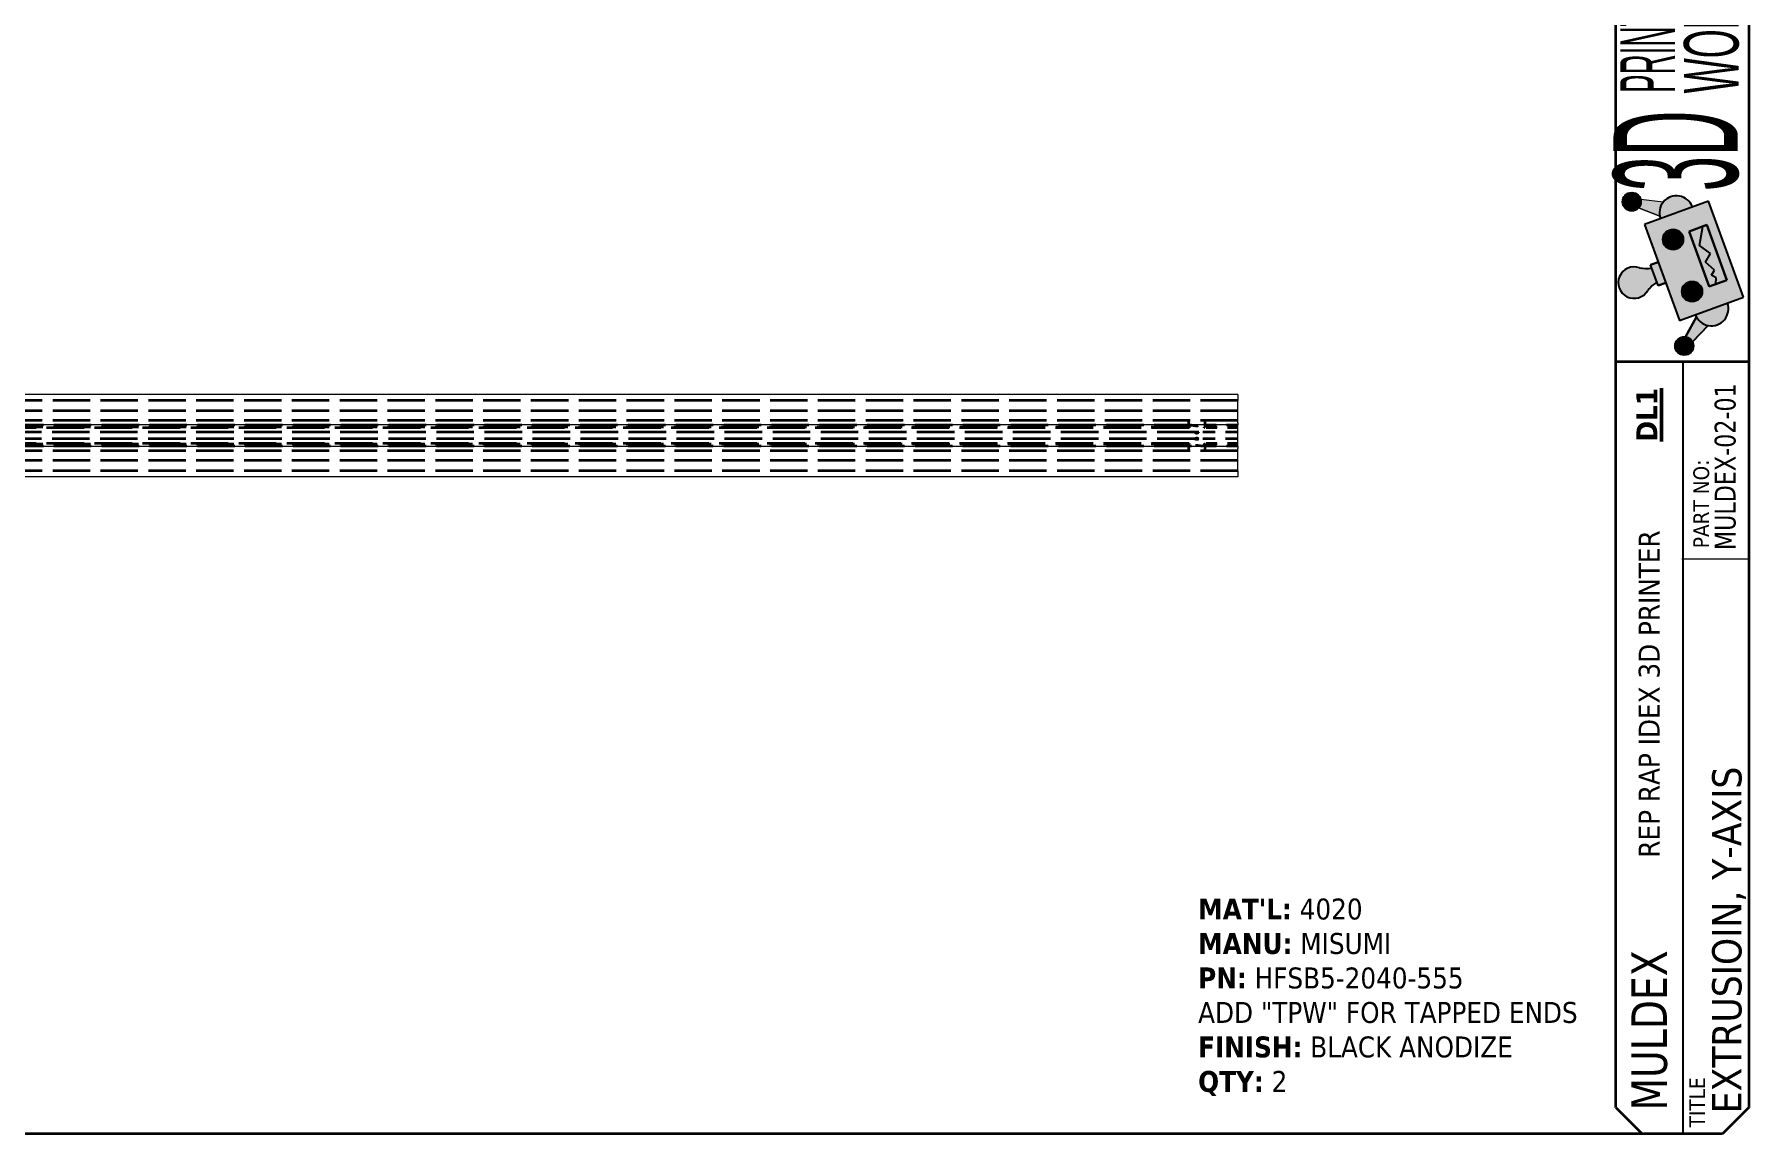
# Model space of a CAD drawing. Header units: inches. Extents: x 1 to 33.8, y 0.5 to 21.5.
# Drawn here: x 17.38 to 33.75, y 0.5 to 11 of the extents above; entities that cross this region are included whole.
import ezdxf

# ---------------------------------------------------------------- set-up
doc = ezdxf.new("R2010")
doc.units = ezdxf.units.IN
doc.header["$LTSCALE"] = 2
doc.header["$MEASUREMENT"] = 0
doc.linetypes.add('DASHED', pattern=[0.2067, 0.1654, -0.0413])
doc.layers.get('0').update_dxf_attribs({"lineweight": 25})
for name, color, linetype, lineweight in [('Hatch (ANSI)', 8, 'Continuous', 18), ('Hidden (ANSI)', 8, 'DASHED', 35), ('Symbol (ANSI)', 7, 'Continuous', 25), ('TITLE', 7, 'Continuous', 35), ('Title (ANSI)', 7, 'Continuous', 50), ('Title Text', 7, 'Continuous', 35), ('TITLE THIN', 7, 'Continuous', 25), ('Visible (ANSI)', 7, 'Continuous', 18)]:
    doc.layers.add(name, color=color, linetype=linetype, lineweight=lineweight)
doc.styles.add('Note Text (ANSI)', font='tahoma.ttf')
doc.styles.add('Text Style133', font='tahoma.ttf', dxfattribs={"width": 0.8999999761581421})
doc.styles.add('Text Style260', font='tahomabd.ttf', dxfattribs={"width": 0.8999999761581421})
doc.styles.add('Text Style71', font='tahoma.ttf')

# ---------------------------------------------------------------- blocks, each defined once
blk = doc.blocks.new('Borders B-Size')
at = {"layer": 'TITLE'}
for p, q in [((16.875, 10.625), (16.875, 0.3750000000000016)), ((16.875, 0.3750000000000021), (16.75, 0.2500000000000021)), ((16.75, 0.2500000000000021), (0.6249999999999993, 0.25))]:
    blk.add_line(p, q, dxfattribs=at)
blk = doc.blocks.new('Title Blocks 3DPW')
at = {"layer": 'Hatch (ANSI)'}
h = blk.add_hatch(color=1, dxfattribs=at)
edge = h.paths.add_edge_path()
edge.add_arc((16.07116928812325, 4.736826005864963), 0.04390881593084733, 0, 360)
h = blk.add_hatch(color=1, dxfattribs=at)
edge = h.paths.add_edge_path()
edge.add_arc((16.2844687974179, 4.684091238952684), 0.08131262209382979, 19.99999999999659, 199.9999999999966)
edge.add_line((16.20805992645957, 4.656280684289962), (16.36087766837623, 4.711901793615398))
h = blk.add_hatch(color=1, dxfattribs=at)
edge = h.paths.add_edge_path()
edge.add_line((16.22135728745229, 4.735361891587832), (16.11374911073551, 4.747547144924953))
edge.add_arc((16.07116928812307, 4.73682600586502), 0.04390881593084733, -41.906600689566915, 14.132685650908513, ccw=False)
edge.add_line((16.10384774837997, 4.707498504237924), (16.20473686449058, 4.668136259057792))
edge.add_arc((16.2864696801587, 4.683596553872048), 0.0831821728063324, 141.5147691876351, 190.7113157737133, ccw=False)
for points in [[(16.60414987263619, 4.281259107896962), (16.43728653933456, 4.739712348278118), (16.13165105550127, 4.628470129627253), (16.2985143888029, 4.170016889246096)], [(16.42933941475884, 4.626251950689844), (16.34494828422678, 4.595536091140098), (16.44087099645197, 4.331990605288536), (16.52526212698404, 4.362706464838282)], [(16.19710147912807, 4.448646568618896), (16.16048932592362, 4.435320834640084), (16.19645181197166, 4.336514716275634), (16.23306396517611, 4.349840450254447)]]:
    blk.add_hatch(color=1, dxfattribs=at).paths.add_polyline_path(points)
h = blk.add_hatch(color=1, dxfattribs=at)
edge = h.paths.add_edge_path()
edge.add_arc((16.26831753599648, 4.556806110339328), 0.04878757325629731, 0, 360)
h = blk.add_hatch(color=1, dxfattribs=at)
edge = h.paths.add_edge_path()
edge.add_arc((16.14267535484472, 4.582090893914222), 0.1642514966295953, 257.6776180235324, 278.246366780819)
edge.add_line((16.16623392504392, 4.419537678273216), (16.19070721285135, 4.352297872642501))
edge.add_arc((16.27714749399113, 4.212631728063624), 0.1642514966295384, 121.7536332191748, 142.3223819764626)
edge.add_arc((16.08199969745246, 4.350805249759896), 0.07531078964894344, 70.10958165685128, 329.89041834315066, ccw=False)
h = blk.add_hatch(color=1, dxfattribs=at)
edge = h.paths.add_edge_path()
edge.add_arc((16.3589207418192, 4.307875848211184), 0.04878757325620475, 0, 360)
h = blk.add_hatch(color=1, dxfattribs=at)
edge = h.paths.add_edge_path()
edge.add_line((16.37999826317219, 4.186609523678034), (16.32801427989571, 4.09160602070098))
edge.add_arc((16.32183248167527, 4.048134541692332), 0.04390881593071746, 25.86731434900082, 81.9066006896428, ccw=False)
edge.add_line((16.36134193352588, 4.067291455089372), (16.43594204946795, 4.145795103390782))
edge.add_arc((16.45133213071954, 4.225637998571526), 0.08131262209382832, 208.6841299600188, 259.0897850786396, ccw=False)
h = blk.add_hatch(color=1, dxfattribs=at)
edge = h.paths.add_edge_path()
edge.add_arc((16.45133213071954, 4.225637998571525), 0.08131262209382834, 199.9999999999991, 379.9999999999991)
edge.add_line((16.52774100167785, 4.253448553234241), (16.37492325976121, 4.197827443908809))
h = blk.add_hatch(color=1, dxfattribs=at)
edge = h.paths.add_edge_path()
edge.add_arc((16.32183248167529, 4.048134541692375), 0.04390881593071747, 0, 360)
at = {"layer": 'TITLE'}
for p, q in [((15.99556226283551, 3.974009218613861), (15.99556226283552, 5.969860484856918)), ((15.99556226283551, 3.974009218613861), (16.62960035672963, 3.974009218613861)), ((15.99556226283553, 0.411509218613861), (15.99556226283551, 3.974009218613861)), ((15.99556226283553, 0.411509218613861), (16.12056226283552, 0.2865092186138612)), ((16.50460035672962, 0.2865092186138613), (16.12056226283552, 0.2865092186138612))]:
    blk.add_line(p, q, dxfattribs=at)
at = {"layer": 'Title (ANSI)', "lineweight": 18}
for p, q in [((16.20473686449058, 4.668136259057793), (16.10384774837997, 4.707498504237924)), ((16.22135728745229, 4.735361891587832), (16.11374911073551, 4.747547144924953)), ((16.20805992645957, 4.656280684289962), (16.36087766837622, 4.711901793615397)), ((16.23306396517611, 4.349840450254447), (16.19710147912807, 4.448646568618896)), ((16.19070721285135, 4.352297872642501), (16.16623392504392, 4.419537678273216)), ((16.37492325976121, 4.197827443908809), (16.52774100167785, 4.253448553234241)), ((16.31075124784156, 3.03199799928181), (16.62325124784156, 3.03199799928181))]:
    blk.add_line(p, q, dxfattribs=at)
at = {"layer": 'Title (ANSI)', "lineweight": 25}
for p, q in [((16.43728653933456, 4.739712348278118), (16.13165105550127, 4.628470129627253)), ((16.60414987263619, 4.281259107896962), (16.43728653933456, 4.739712348278118)), ((16.13165105550127, 4.628470129627253), (16.2985143888029, 4.170016889246096)), ((16.42933941475884, 4.626251950689844), (16.34494828422678, 4.595536091140098)), ((16.34494828422678, 4.595536091140098), (16.44087099645197, 4.331990605288536)), ((16.3948222063512, 4.527270644381609), (16.41042218640646, 4.619366642654762)), ((16.52526212698404, 4.362706464838282), (16.42933941475884, 4.626251950689844)), ((16.44707637540014, 4.490034838923044), (16.3948222063512, 4.527270644381609)), ((16.16048932592362, 4.435320834640084), (16.19710147912807, 4.448646568618896)), ((16.19645181197166, 4.336514716275634), (16.16048932592362, 4.435320834640084)), ((16.42330730515153, 4.449008478636783), (16.44707637540014, 4.490034838923044)), ((16.46567732066313, 4.409784611294619), (16.42330730515153, 4.449008478636783)), ((16.23306396517611, 4.349840450254447), (16.19645181197166, 4.336514716275634)), ((16.44087099645197, 4.331990605288536), (16.52526212698404, 4.362706464838282)), ((16.45170227678944, 4.385663129933261), (16.46567732066313, 4.409784611294619)), ((16.47377584616669, 4.372874566251167), (16.45170227678944, 4.385663129933261)), ((16.47287132171667, 4.343637771171725), (16.47377584616669, 4.372874566251167)), ((16.2985143888029, 4.170016889246096), (16.60414987263619, 4.281259107896962)), ((16.32801427989571, 4.09160602070098), (16.37999826317219, 4.186609523678034)), ((16.43594204946795, 4.145795103390782), (16.36134193352588, 4.067291455089372))]:
    blk.add_line(p, q, dxfattribs=at)
for centre, radius in [((16.07116928812325, 4.736826005864963), 0.04390881593084733), ((16.26831753599648, 4.556806110339328), 0.04878757325629731), ((16.3589207418192, 4.307875848211184), 0.04878757325620475), ((16.32183248167529, 4.048134541692375), 0.04390881593071747)]:
    blk.add_circle(centre, radius, dxfattribs=at)
for centre, radius, start, end in [((16.2844687974179, 4.684091238952684), 0.08131262209382978, 19.99999999999659, 200.0000000000028), ((16.08199969745246, 4.350805249759896), 0.07531078964894343, 70.10958165685129, 329.8904183431527), ((16.14267535484472, 4.582090893914222), 0.1642514966295952, 257.6776180235324, 278.246366780819), ((16.14267535484472, 4.582090893914096), 0.1642514966294677, 257.6776180235247, 278.2463667808274), ((16.27714749399113, 4.212631728063624), 0.1642514966295383, 121.7536332191738, 142.3223819764622), ((16.27714749399113, 4.212631728063633), 0.1642514966295541, 121.7536332191729, 142.3223819764631), ((16.45133213071954, 4.225637998571525), 0.08131262209382832, 199.9999999999987, 20.00000000000097)]:
    blk.add_arc(centre, radius, start, end, dxfattribs=at)
at = {"layer": 'Title (ANSI)', "lineweight": 18}
for centre, radius, start, end in [((16.07116928812307, 4.73682600586502), 0.04390881593084733, 318.0933993104331, 14.13268565090847), ((16.2864696801587, 4.683596553872048), 0.08318217280633239, 141.5147691876351, 190.7113157737133), ((16.45133213071954, 4.225637998571526), 0.08131262209382832, 208.6841299600179, 259.0897850786396), ((16.32183248167527, 4.048134541692332), 0.04390881593071747, 25.86731434900082, 81.9066006896464)]:
    blk.add_arc(centre, radius, start, end, dxfattribs=at)
at = {"layer": 'TITLE THIN'}
blk.add_line((16.3160416370931, 0.2865092186138611), (16.3160416370931, 3.974009218613861), dxfattribs=at)
at = {"layer": 'Visible (ANSI)', "lineweight": 18}
for p, q in [((16.10384774837997, 4.707498504237924), (16.20473686449058, 4.668136259057793)), ((16.22135728745229, 4.735361891587832), (16.11374911073551, 4.747547144924953)), ((16.13165105550127, 4.628470129627253), (16.2985143888029, 4.170016889246096)), ((16.16048932592362, 4.435320834640084), (16.19645181197166, 4.336514716275635))]:
    blk.add_line(p, q, dxfattribs=at)
at = {"layer": 'Visible (ANSI)', "lineweight": 25}
for p, q in [((16.43728653933456, 4.739712348278118), (16.13165105550127, 4.628470129627253)), ((16.60414987263619, 4.281259107896962), (16.43728653933456, 4.739712348278118)), ((16.34494828422678, 4.595536091140099), (16.42933941475884, 4.626251950689844)), ((16.44087099645198, 4.331990605288532), (16.34494828422678, 4.595536091140098)), ((16.3948222063512, 4.527270644381609), (16.41042218640646, 4.619366642654762)), ((16.42933941475884, 4.626251950689844), (16.52526212698404, 4.362706464838279)), ((16.44707637540014, 4.490034838923038), (16.39482220635121, 4.5272706443816)), ((16.19710147912807, 4.448646568618896), (16.16048932592362, 4.435320834640085)), ((16.42330730515153, 4.44900847863678), (16.44707637540014, 4.490034838923044)), ((16.46567732066313, 4.40978461129462), (16.42330730515154, 4.449008478636783)), ((16.19645181197166, 4.336514716275634), (16.23306396517611, 4.349840450254447)), ((16.52526212698404, 4.362706464838282), (16.44087099645197, 4.331990605288536)), ((16.45170227678944, 4.385663129933261), (16.46567732066313, 4.409784611294619)), ((16.4737758461667, 4.372874566251168), (16.45170227678944, 4.385663129933261)), ((16.47287132171667, 4.343637771171725), (16.47377584616669, 4.372874566251167)), ((16.14086534837718, 4.304889018287876), (16.14714861699705, 4.313025184649836)), ((16.2985143888029, 4.170016889246096), (16.60414987263619, 4.281259107896963)), ((16.37999826317219, 4.186609523678034), (16.32801427989571, 4.09160602070098)), ((16.36134193352588, 4.067291455089372), (16.43594204946795, 4.145795103390782))]:
    blk.add_line(p, q, dxfattribs=at)
for centre, radius in [((16.07116928812325, 4.736826005864963), 0.04390881593084733), ((16.26831753599648, 4.556806110339328), 0.04878757325629731), ((16.3589207418192, 4.307875848211184), 0.04878757325620475)]:
    blk.add_circle(centre, radius, dxfattribs=at)
at = {"layer": 'Visible (ANSI)', "lineweight": 18}
blk.add_circle((16.32183248167529, 4.048134541692375), 0.04390881593071747, dxfattribs=at)
at = {"layer": 'Visible (ANSI)', "lineweight": 25}
for centre, radius, start, end in [((16.28446879741791, 4.684091238952687), 0.08131262209383144, 19.9999999999975, 200.0000000000023), ((16.14267535484473, 4.582090893914163), 0.1642514966295343, 257.6776180235248, 278.2463667808191), ((16.27714749399113, 4.212631728063624), 0.1642514966295383, 121.7536332191738, 142.3223819764622), ((16.45133213071953, 4.225637998571525), 0.08131262209383101, 199.9999999999993, 19.99999999999937)]:
    blk.add_arc(centre, radius, start, end, dxfattribs=at)
at = {"layer": 'TITLE', "color": 7, "style": 'Text Style133', "width": 0.9}
blk.add_attdef('PART_NUMBER_001', (16.56688816874242, 3.073301468613359), '', height=0.1000000031914298, rotation=90, dxfattribs=at)
at = {"layer": 'TITLE', "color": 7, "style": 'Text Style71'}
blk.add_attdef('DESCRIPTION_001', (16.59502083967158, 0.3842650116181854), '', height=0.1399999997747226, rotation=89.99999999998299, dxfattribs=at)
at = {"layer": 'Title (ANSI)', "color": 156, "attachment_point": 1, "rotation": 90, "style": 'Note Text (ANSI)'}
for s, insert, char_height, width in [('\\fRavie|b0|i0;\\W0.51;\\H0.2610;WORLD', (16.32032026060453, 5.254130256618255), 0.2610000099722795, 2.760656313410054), ('\\fRavie|b0|i0;\\W0.38;\\H0.2610;PRINTING', (16.0163752699986, 5.256615040569998), 0.2610000099722795, 3.840913131700948), ('\\fRavie|b0|i0;\\W0.38;\\H0.5930;3D', (15.98375841229462, 4.787085645049777), 0.5929999933468075, 3.143674205359468)]:
    blk.add_mtext(s, dxfattribs=dict(at, insert=insert, char_height=char_height, width=width))
at = {"layer": 'Title (ANSI)', "char_height": 0.1000000031914298, "attachment_point": 1, "rotation": 90, "style": 'Note Text (ANSI)'}
for s, insert, width in [('\\fTahoma|b1|i0;\\H0.1000;\\LDL1', (16.09309585631992, 3.592187685372271), 0.7968435050454302), ('\\fTahoma|b0|i0;REP RAP IDEX 3D PRINTER', (16.10412690583796, 1.604858427684905), 2.56079622134258)]:
    blk.add_mtext(s, dxfattribs=dict(at, insert=insert, width=width))
at = {"layer": 'Title (ANSI)', "color": 7, "insert": (16.3460416370931, 0.3165092186138636), "char_height": 0.07500000239357234, "width": 0.7971682617928834, "attachment_point": 1, "rotation": 89.999999999983, "style": 'Note Text (ANSI)'}
blk.add_mtext('\\fTahoma|b0|i0;\\H0.0750;TITLE', dxfattribs=at)
at = {"layer": 'Title (ANSI)', "color": 7, "style": 'Text Style260', "width": 0.9}
blk.add_attdef('CUSTOMER_001', (16.23920807644805, 0.3972007583186815), '', height=0.1700000030787911, rotation=90, dxfattribs=at)
at = {"layer": 'Title Text', "insert": (16.36508623740057, 3.082428399671727), "char_height": 0.07500000239357234, "width": 0.853599556633775, "attachment_point": 1, "rotation": 90, "style": 'Note Text (ANSI)'}
blk.add_mtext('\\fTahoma|b0|i0;\\H0.0750;PART NO:', dxfattribs=at)

msp = doc.modelspace()

# ---------------------------------------------------------------- linework, layer by layer
at = {"layer": 'Hidden (ANSI)', "ltscale": 1.078680276870728}
for p, q in [((28.87165000866896, 7.501489322442238), (7.021256307881562, 7.501489322442244)), ((28.87165000866896, 7.402867275198144), (7.021256307881562, 7.402867275198148)), ((28.87165000866896, 7.310741290946175), (7.021256307881562, 7.310741290946179)), ((28.87165000866896, 7.022946015355624), (7.021256307881562, 7.02294601535563)), ((28.87165000866896, 6.930820031103655), (7.021256307881562, 6.930820031103661)), ((28.87165000866896, 6.832197983859561), (7.021256307881562, 6.832197983859567))]:
    msp.add_line(p, q, dxfattribs=at)
at = {"layer": 'Hidden (ANSI)', "ltscale": 1.079026818275452}
for p, q in [((28.42909070053024, 7.266647311786671), (7.463815616020292, 7.266647311786675)), ((28.42909070053024, 7.067039994515128), (7.463815616020292, 7.067039994515135))]:
    msp.add_line(p, q, dxfattribs=at)
at = {"layer": 'Hidden (ANSI)', "ltscale": 1.075950980186462}
for p, q in [((28.39920906378708, 7.249343653150899), (7.493697252763448, 7.249343653150905)), ((28.39920906378708, 7.0843436531509), (7.493697252763448, 7.084343653150905))]:
    msp.add_line(p, q, dxfattribs=at)
at = {"layer": 'Hidden (ANSI)', "ltscale": 1.084964871406555}
for p, q in [((28.40585120726249, 7.243030011663603), (8.22224965237975, 7.243030011663606)), ((28.40585120726249, 7.090657294638203), (8.222249652379755, 7.090657294638203)), ((28.45805823897393, 7.198496279844022), (8.274456684091184, 7.198496279844027)), ((28.45805823897393, 7.135191026457778), (8.274456684091184, 7.135191026457782))]:
    msp.add_line(p, q, dxfattribs=at)
at = {"layer": 'Hidden (ANSI)', "ltscale": 0.05837193503975868}
for p, q in [((28.39920906378707, 7.310741290946179), (28.39920906378707, 7.249343653150899)), ((28.5566893787477, 7.310741290946179), (28.5566893787477, 7.249343653150899)), ((28.39920906378707, 7.084343653150902), (28.39920906378707, 7.022946015355624)), ((28.5566893787477, 7.084343653150902), (28.5566893787477, 7.022946015355624))]:
    msp.add_line(p, q, dxfattribs=at)
at = {"layer": 'Hidden (ANSI)', "ltscale": 0.328309953212738}
for p, q in [((28.87165000866896, 7.266647311786671), (28.52680774200455, 7.266647311786671)), ((28.87165000866896, 7.067039994515128), (28.52680774200455, 7.067039994515128))]:
    msp.add_line(p, q, dxfattribs=at)
at = {"layer": 'Hidden (ANSI)', "ltscale": 0.3061778545379639}
for p, q in [((28.87165000866896, 7.2430300116636), (28.55004723527229, 7.243030011663603)), ((28.87165000866896, 7.090657294638199), (28.55004723527229, 7.090657294638203))]:
    msp.add_line(p, q, dxfattribs=at)
at = {"layer": 'Hidden (ANSI)', "ltscale": 0.2998522222042084}
for p, q in [((28.87165000866896, 7.249343653150899), (28.5566893787477, 7.249343653150899)), ((28.87165000866896, 7.0843436531509), (28.5566893787477, 7.0843436531509))]:
    msp.add_line(p, q, dxfattribs=at)
at = {"layer": 'Hidden (ANSI)', "ltscale": 0.3558971285820007}
for p, q in [((28.87165000866896, 7.198496279844022), (28.49784020356086, 7.198496279844022)), ((28.87165000866896, 7.135191026457778), (28.49784020356086, 7.135191026457778))]:
    msp.add_line(p, q, dxfattribs=at)
at = {"layer": 'Hidden (ANSI)', "ltscale": 0.03167615830898285}
for points, knots in [([(28.39920906378708, 7.249343653150899), (28.39920906378708, 7.249343653150899), (28.3997674232701, 7.248810215902238), (28.40197249795954, 7.246709720283176), (28.40361940788153, 7.24514247031329), (28.40575550865993, 7.243120579576701), (28.40580324509741, 7.243075400062756), (28.40585120726249, 7.243030011663603)], [1.052891460906374, 1.052891460906374, 1.052891460906376, 1.052891460906376, 1.093821126228234, 1.093821126228234, 1.134750791550092, 1.134750791550092, 1.135681820137081, 1.135681820137081, 1.135681820137081, 1.135681820137081]), ([(28.55004723527229, 7.243030011663603), (28.55009519743738, 7.243075400062755), (28.55014293387485, 7.2431205795767), (28.55227903465324, 7.24514247031329), (28.55392594457523, 7.246709720283176), (28.55613101926468, 7.248810215902238), (28.5566893787477, 7.249343653150899), (28.5566893787477, 7.249343653150899)], [0.26817346107142, 0.26817346107142, 0.26817346107142, 0.26817346107142, 0.269104489658412, 0.269104489658412, 0.3100341549802704, 0.3100341549802704, 0.3509638203021289, 0.3509638203021289, 0.350963820302129, 0.350963820302129]), ([(28.40585120726249, 7.090657294638203), (28.40580324509741, 7.09061190623905), (28.40575550865993, 7.0905667267251), (28.40361940788153, 7.088544835988509), (28.40197249795954, 7.086977586018623), (28.3997674232701, 7.08487709039956), (28.39920906378708, 7.0843436531509), (28.39920906378708, 7.0843436531509)], [0.2681734610714193, 0.2681734610714193, 0.2681734610714193, 0.2681734610714193, 0.2691044896584126, 0.2691044896584126, 0.3100341549802709, 0.3100341549802709, 0.3509638203021292, 0.3509638203021292, 0.3509638203021306, 0.3509638203021306]), ([(28.5566893787477, 7.0843436531509), (28.5566893787477, 7.0843436531509), (28.55613101926468, 7.08487709039956), (28.55392594457523, 7.086977586018623), (28.55227903465324, 7.088544835988509), (28.55014293387485, 7.0905667267251), (28.55009519743738, 7.09061190623905), (28.55004723527229, 7.090657294638203)], [1.052891460906376, 1.052891460906376, 1.052891460906376, 1.052891460906376, 1.093821126228234, 1.093821126228234, 1.134750791550093, 1.134750791550093, 1.135681820137086, 1.135681820137086, 1.135681820137086, 1.135681820137086])]:
    msp.add_open_spline(points, degree=3, knots=knots, dxfattribs=at)
at = {"layer": 'Hidden (ANSI)', "ltscale": 0.1935862004756927}
for points, knots in [([(28.40585120726249, 7.243030011663603), (28.40599319179257, 7.244351220191068), (28.40617657201585, 7.245655377257407), (28.40704997346461, 7.250528877695126), (28.40807214747122, 7.253802402233407), (28.41060360841961, 7.258789426126687), (28.41244345954412, 7.261092097536639), (28.41769316340487, 7.265223130002885), (28.42279791266587, 7.266478757254999), (28.43445946574118, 7.26683101431016), (28.44254722204113, 7.265450132043378), (28.45988649770315, 7.262739407669826), (28.46916380786281, 7.261572555565206), (28.48673463467196, 7.261572555565206), (28.49601194483161, 7.262739407669823), (28.51335122049363, 7.265450132043374), (28.52143897679357, 7.26683101431016), (28.53310052986889, 7.266478757254999), (28.53820527912989, 7.265223130002886), (28.54345498299065, 7.261092097536639), (28.54529483411514, 7.258789426126684), (28.54782629506354, 7.253802402233405), (28.54884846907017, 7.250528877695127), (28.54972187051893, 7.245655377257408), (28.5499052507422, 7.244351220191068), (28.55004723527229, 7.243030011663603)], [0.01834172852296758, 0.01834172852296758, 0.01834172852296758, 0.01834172852296758, 0.02823329827405537, 0.02823329827405537, 0.05646659654811074, 0.05646659654811074, 0.0828571579604055, 0.0828571579604055, 0.1313662589468023, 0.1313662589468023, 0.1983111090896667, 0.1983111090896667, 0.2652559592325311, 0.2652559592325311, 0.3322008093753682, 0.3322008093753682, 0.3991456595182052, 0.3991456595182052, 0.4476547605046424, 0.4476547605046424, 0.4740453219169124, 0.4740453219169124, 0.5022786201909701, 0.5022786201909701, 0.5121701899420585, 0.5121701899420585, 0.5121701899420585, 0.5121701899420585]), ([(28.55004723527229, 7.090657294638203), (28.5499052507422, 7.089336086110736), (28.54972187051892, 7.088031929044395), (28.54884846907017, 7.083158428606674), (28.54782629506354, 7.079884904068397), (28.54529483411514, 7.074897880175114), (28.54345498299063, 7.072595208765163), (28.53820527912987, 7.068464176298916), (28.53310052986888, 7.0672085490468), (28.52143897679357, 7.06685629199164), (28.51335122049363, 7.068237174258425), (28.49601194483161, 7.070947898631976), (28.48673463467196, 7.072114750736596), (28.46916380786282, 7.072114750736596), (28.45988649770316, 7.070947898631976), (28.44254722204115, 7.068237174258425), (28.43445946574121, 7.06685629199164), (28.42279791266589, 7.0672085490468), (28.41769316340488, 7.068464176298913), (28.41244345954412, 7.07259520876516), (28.41060360841963, 7.074897880175115), (28.40807214747124, 7.079884904068394), (28.40704997346461, 7.083158428606674), (28.40617657201585, 7.088031929044395), (28.40599319179257, 7.089336086110736), (28.40585120726249, 7.090657294638203)], [0.5488536469879257, 0.5488536469879257, 0.5488536469879257, 0.5488536469879257, 0.5587452167390197, 0.5587452167390197, 0.5869785150130769, 0.5869785150130769, 0.6133690764253764, 0.6133690764253764, 0.6618781774117773, 0.6618781774117773, 0.7288230275546144, 0.7288230275546144, 0.7957678776974513, 0.7957678776974513, 0.8627127278402882, 0.8627127278402882, 0.9296575779831252, 0.9296575779831252, 0.9781666789695629, 0.9781666789695629, 1.004557240381832, 1.004557240381832, 1.032790538655893, 1.032790538655893, 1.042682108406992, 1.042682108406992, 1.042682108406992, 1.042682108406992])]:
    msp.add_open_spline(points, degree=3, knots=knots, dxfattribs=at)
at = {"layer": 'Hidden (ANSI)', "ltscale": 0.03823180496692657}
for points, knots in [([(28.49784020356086, 7.198496279844022), (28.49120320064518, 7.198920444257837), (28.48437822075347, 7.199238924477453), (28.4715202217813, 7.199238924477453), (28.46469524188959, 7.198920444257837), (28.45805823897393, 7.198496279844022)], [0.6813956291889561, 0.6813956291889561, 0.6813956291889561, 0.6813956291889561, 0.7303846052729188, 0.7303846052729188, 0.7793735813568952, 0.7793735813568952, 0.7793735813568952, 0.7793735813568952]), ([(28.45805823897393, 7.135191026457778), (28.4646952418896, 7.134766862043962), (28.4715202217813, 7.134448381824346), (28.48437822075347, 7.134448381824346), (28.49120320064518, 7.134766862043962), (28.49784020356086, 7.135191026457778)], [0.1944725590070265, 0.1944725590070265, 0.1944725590070265, 0.1944725590070265, 0.2434615350910028, 0.2434615350910028, 0.2924505111749653, 0.2924505111749653, 0.2924505111749653, 0.2924505111749653])]:
    msp.add_open_spline(points, degree=3, knots=knots, dxfattribs=at)
at = {"layer": 'Hidden (ANSI)', "ltscale": 0.04099718481302261}
for points, knots in [([(28.45805823897393, 7.198496279844022), (28.45928229340079, 7.197727065801628), (28.46051852744412, 7.196992728814638), (28.46423568998983, 7.194951721001914), (28.46675566748586, 7.193773435483584), (28.47207696516196, 7.192030972301315), (28.47487761432817, 7.191465545847752), (28.47794922126739, 7.191465545847752), (28.4810208282066, 7.191465545847752), (28.48382147737281, 7.192030972301314), (28.48914277504892, 7.193773435483584), (28.49166275254496, 7.19495172100192), (28.49537991735106, 7.19699273005577), (28.4966161504848, 7.197727066650502), (28.49784020356086, 7.198496279844022)], [-0.05872261494560613, -0.05872261494560613, -0.05872261494560613, -0.05872261494560613, -0.04681128975367277, -0.04681128975367277, -0.0234056448768365, -0.0234056448768365, 0, 0, 0, 0.02340564487683642, 0.02340564487683642, 0.04681128975367283, 0.04681128975367283, 0.05872263642168014, 0.05872263642168014, 0.05872263642168014, 0.05872263642168014]), ([(28.49784020356086, 7.135191026457778), (28.49661614913399, 7.13596024050017), (28.49537991509067, 7.136694577487158), (28.49166275254496, 7.138735585299879), (28.48914277504892, 7.139913870818216), (28.48382147737281, 7.141656334000485), (28.4810208282066, 7.142221760454049), (28.47794922126739, 7.142221760454049), (28.47487761432817, 7.142221760454049), (28.47207696516196, 7.141656334000485), (28.46675566748586, 7.139913870818216), (28.46423568998981, 7.138735585299879), (28.46051852518372, 7.136694576246029), (28.45928229204997, 7.135960239651298), (28.45805823897393, 7.135191026457778)], [-0.05872261494556332, -0.05872261494556332, -0.05872261494556332, -0.05872261494556332, -0.04681128975367299, -0.04681128975367299, -0.0234056448768365, -0.0234056448768365, 0, 0, 0, 0.02340564487683643, 0.02340564487683643, 0.04681128975367286, 0.04681128975367286, 0.05872263642167236, 0.05872263642167236, 0.05872263642167236, 0.05872263642167236])]:
    msp.add_open_spline(points, degree=3, knots=knots, dxfattribs=at)
at = {"layer": 'Visible (ANSI)'}
for p, q in [((28.87165000866896, 7.560544440552475), (7.021256307881562, 7.560544440552481)), ((28.87165000866896, 7.560544440552475), (28.87165000866896, 7.501489322442238)), ((28.87165000866896, 7.290386960237513), (28.87165000866896, 7.501489322442239)), ((28.87165000866896, 7.270386960237514), (7.021256307881562, 7.270386960237519)), ((28.87165000866896, 7.290386960237513), (28.87165000866896, 7.270386960237514)), ((28.87165000866896, 7.260698745219194), (28.87165000866896, 7.270386960237514)), ((28.87165000866896, 7.072988561082606), (28.87165000866896, 7.260698745219194)), ((28.87165000866896, 7.063300346064286), (7.021256307881562, 7.063300346064291)), ((28.87165000866896, 7.063300346064286), (28.87165000866896, 7.072988561082606)), ((28.87165000866896, 7.063300346064286), (28.87165000866896, 7.043300346064286)), ((28.87165000866896, 6.832197983859561), (28.87165000866896, 7.043300346064286)), ((28.87165000866896, 6.773142865749326), (7.021256307881562, 6.77314286574933)), ((28.87165000866896, 6.832197983859561), (28.87165000866896, 6.773142865749326))]:
    msp.add_line(p, q, dxfattribs=at)

# ---------------------------------------------------------------- block references
at = {"xscale": 2, "yscale": 2, "zscale": 2}
msp.add_blockref('Borders B-Size', (0, 0), dxfattribs=at)
msp.add_blockref('Title Blocks 3DPW', (0.4907992865407513, -0.07301843722772211), dxfattribs=at).add_auto_attribs({'PART_NUMBER_001': 'MULDEX-02-01', 'DESCRIPTION_001': 'EXTRUSIOIN, Y-AXIS', 'CUSTOMER_001': 'MULDEX'})

# ---------------------------------------------------------------- texts
at = {"layer": 'Symbol (ANSI)', "insert": (28.49128365774914, 2.74615540806212), "char_height": 0.2000000063828596, "width": 3.818962893148107, "attachment_point": 1, "line_spacing_factor": 0.9878843426704407, "style": 'Note Text (ANSI)'}
msp.add_mtext('\\fTahoma|b1|i0;\\H0.2000;MAT\'L:\\fTahoma|b0|i0;\\H0.2000; 4020\\P\\fTahoma|b1|i0;\\H0.2000;MANU:\\fTahoma|b0|i0;\\H0.2000; MISUMI\\P\\fTahoma|b1|i0;\\H0.2000;PN:\\fTahoma|b0|i0;\\H0.2000; HFSB5-2040-555\\P\\fTahoma|b0|i0;\\H0.2000;ADD "TPW" FOR TAPPED ENDS\\P\\fTahoma|b1|i0;\\H0.2000;FINISH:\\fTahoma|b0|i0;\\H0.2000; BLACK ANODIZE\\P\\fTahoma|b1|i0;\\H0.2000;QTY:\\fTahoma|b0|i0;\\H0.2000; 2', dxfattribs=at)

doc.saveas('drawing.dxf')
